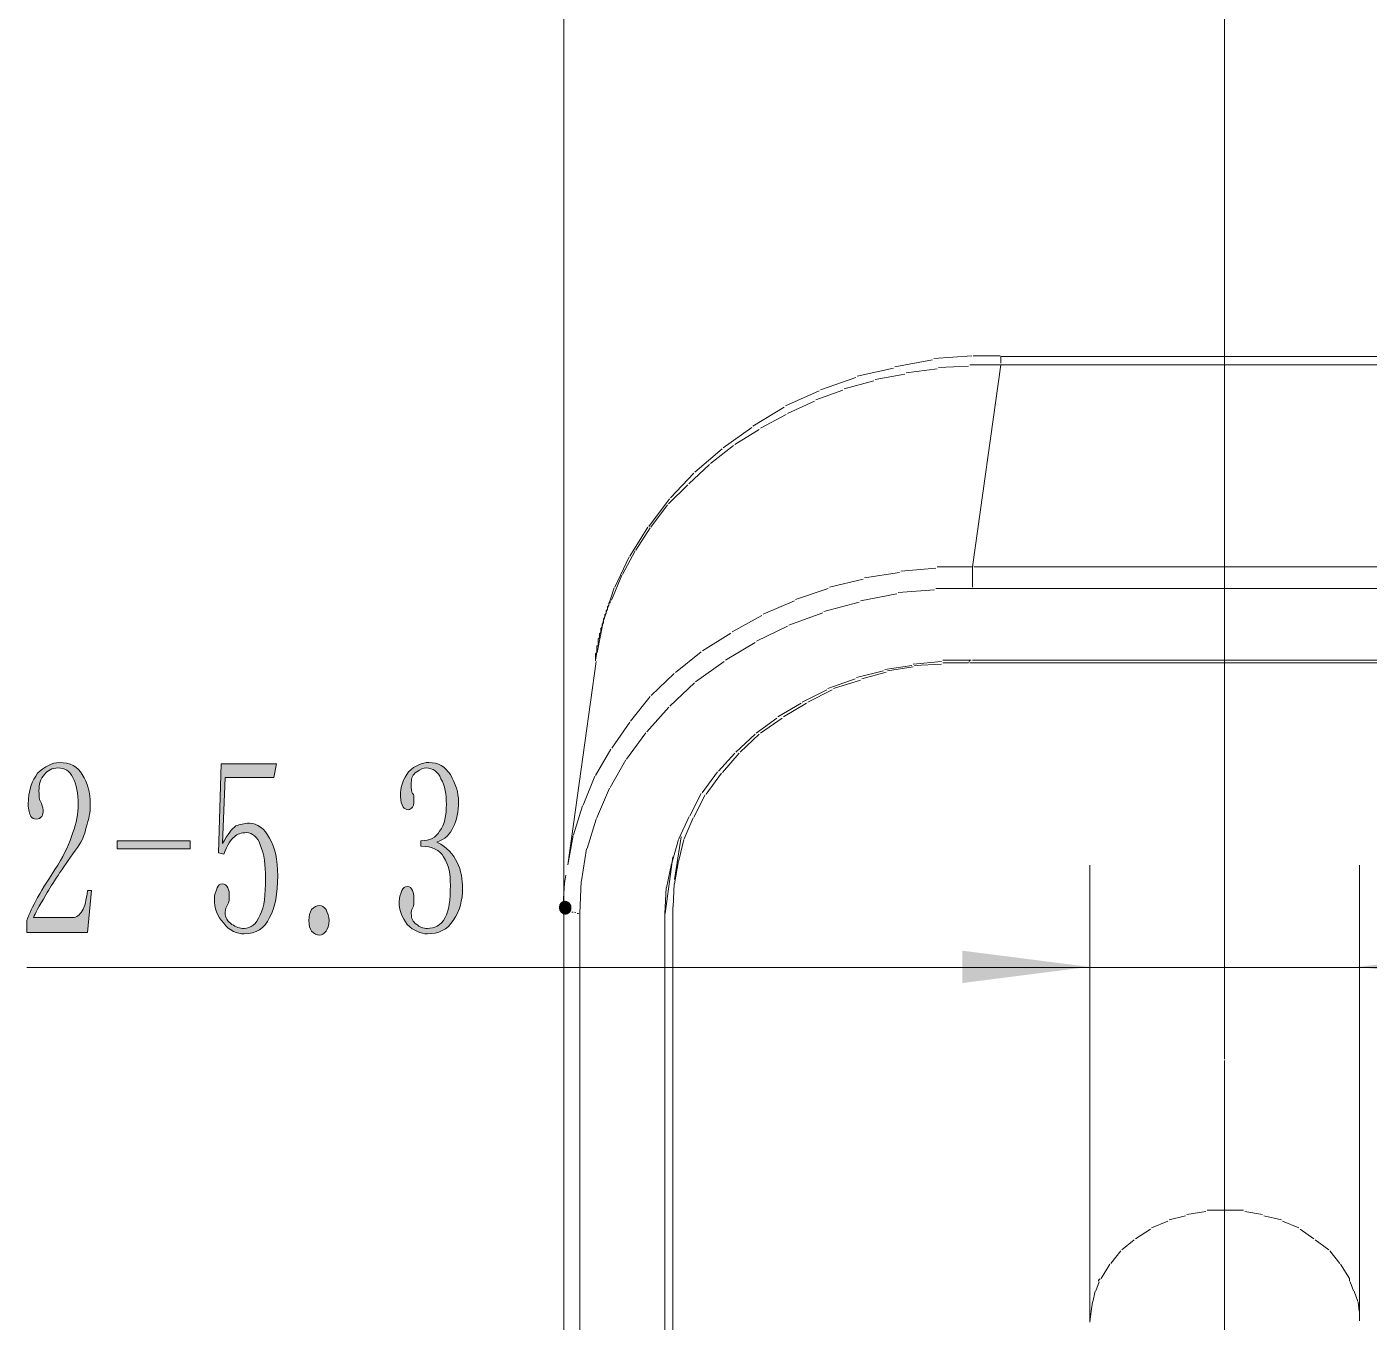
# Model space of a CAD drawing. Header units: millimetres. Extents: x 0 to 297, y 0 to 208.
# Drawn here: x 62.55 to 81.62, y 65.11 to 83.51 of the extents above; entities that cross this region are included whole.
import ezdxf

# ---------------------------------------------------------------- set-up
doc = ezdxf.new("R2010")
doc.units = ezdxf.units.MM

msp = doc.modelspace()

# ---------------------------------------------------------------- hatches: boundary and pattern name
h = msp.add_hatch(color=7)
h.dxf.hatch_style = 2
h.paths.add_polyline_path([(75.415775, 78.866064), (75.415775, 78.693556)])
h = msp.add_hatch(color=7)
h.dxf.hatch_style = 2
h.paths.add_polyline_path([(75.971753, 78.923567), (75.971753, 78.751058)])
h = msp.add_hatch(color=7)
h.dxf.hatch_style = 2
h.paths.add_polyline_path([(74.323575, 78.617003), (74.323575, 78.444494)])
h = msp.add_hatch(color=7)
h.dxf.hatch_style = 2
h.paths.add_polyline_path([(74.86015, 78.751058), (74.86015, 78.57855)])
h = msp.add_hatch(color=7)
h.dxf.hatch_style = 2
h.paths.add_polyline_path([(73.80605, 78.425444), (73.80605, 78.252936)])
h = msp.add_hatch(color=7)
h.dxf.hatch_style = 2
h.paths.add_polyline_path([(73.307575, 78.195433), (73.307575, 78.022925)])
h = msp.add_hatch(color=7)
h.dxf.hatch_style = 2
h.paths.add_polyline_path([(72.847553, 77.907919), (72.847553, 77.735411)])
h = msp.add_hatch(color=7)
h.dxf.hatch_style = 2
h.paths.add_polyline_path([(72.425983, 77.601356), (72.425983, 77.428847)])
h = msp.add_hatch(color=7)
h.dxf.hatch_style = 2
h.paths.add_polyline_path([(72.023464, 77.256339), (72.023464, 77.083831)])
h = msp.add_hatch(color=7)
h.dxf.hatch_style = 2
h.paths.add_polyline_path([(71.678447, 76.892272), (71.678447, 76.719764)])
h = msp.add_hatch(color=7)
h.dxf.hatch_style = 2
h.paths.add_polyline_path([(71.371883, 76.489753), (71.371883, 76.317244)])
h = msp.add_hatch(color=7)
h.dxf.hatch_style = 2
h.paths.add_polyline_path([(71.103772, 76.068183), (71.103772, 75.895675)])
h = msp.add_hatch(color=7)
h.dxf.hatch_style = 2
h.paths.add_polyline_path([(70.892811, 75.627211), (70.892811, 75.454703)])
h = msp.add_hatch(color=7)
h.dxf.hatch_style = 2
h.paths.add_polyline_path([(70.739353, 75.167189), (70.739353, 74.994681)])
h = msp.add_hatch(color=7)
h.dxf.hatch_style = 2
h.paths.add_polyline_path([(70.64375, 74.707167), (70.64375, 74.534658)])
h = msp.add_hatch(color=7)
edge = h.paths.add_edge_path(flags=0)
edge.add_spline(control_points=[(63.274575, 72.465088), (63.274575, 72.618193), (63.255525, 72.752249), (63.198022, 72.848204), (63.159569, 72.94416), (63.083017, 72.98226), (62.987061, 72.98226), (62.910508, 72.98226), (62.833603, 72.94416), (62.795503, 72.886657), (62.738, 72.829154), (62.718597, 72.752249), (62.718597, 72.656646), (62.718597, 72.599143), (62.718597, 72.54164), (62.738, 72.503188), (62.75705, 72.465088), (62.7761, 72.426635), (62.7761, 72.388182), (62.7761, 72.350082), (62.7761, 72.311629), (62.75705, 72.292579), (62.738, 72.273176), (62.718597, 72.254126), (62.680497, 72.254126), (62.642044, 72.254126), (62.622994, 72.273176), (62.603592, 72.292579), (62.584542, 72.330679), (62.565492, 72.388182), (62.565492, 72.465088), (62.565492, 72.656646), (62.622994, 72.809751), (62.699547, 72.905707), (62.795503, 73.001663), (62.910508, 73.059165), (63.006111, 73.059165), (63.159569, 73.059165), (63.274575, 73.001663), (63.332078, 72.886657), (63.408631, 72.771651), (63.447083, 72.637243), (63.447083, 72.465088), (63.447083, 72.350082), (63.427681, 72.254126), (63.389581, 72.139121), (63.370531, 72.024115), (63.313028, 71.90911), (63.236122, 71.813154), (63.044564, 71.545043), (62.910508, 71.334082), (62.814553, 71.180976), (62.718597, 71.008468), (62.661094, 70.912513), (62.642044, 70.85501), (62.642044, 70.85501), (63.198022, 70.85501), (63.198022, 70.85501), (63.255525, 70.85501), (63.293625, 70.893463), (63.332078, 70.950965), (63.370531, 71.008468), (63.389581, 71.104071), (63.408631, 71.238479), (63.408631, 71.238479), (63.466133, 71.238479), (63.466133, 71.238479), (63.466133, 71.238479), (63.408631, 70.644049), (63.408631, 70.644049), (63.408631, 70.644049), (62.546089, 70.644049), (62.546089, 70.644049), (62.546089, 70.644049), (62.546089, 70.816557), (62.546089, 70.816557), (62.584542, 70.912513), (62.622994, 71.008468), (62.699547, 71.142524), (62.7761, 71.276579), (62.872056, 71.430038), (62.987061, 71.602546), (63.083017, 71.775054), (63.159569, 71.90911), (63.198022, 72.062568), (63.255525, 72.196624), (63.274575, 72.330679), (63.274575, 72.465088), (63.274575, 72.465088), (63.274575, 72.465088), (63.274575, 72.465088), (63.274575, 72.465088), (63.274575, 72.465088), (63.274575, 72.465088)], knot_values=[0, 0, 0, 0, 1, 1, 1, 2, 2, 2, 3, 3, 3, 4, 4, 4, 5, 5, 5, 6, 6, 6, 7, 7, 7, 8, 8, 8, 9, 9, 9, 10, 10, 10, 11, 11, 11, 12, 12, 12, 13, 13, 13, 14, 14, 14, 15, 15, 15, 16, 16, 16, 17, 17, 17, 18, 18, 18, 19, 19, 19, 20, 20, 20, 21, 21, 21, 22, 22, 22, 23, 23, 23, 24, 24, 24, 25, 25, 25, 26, 26, 26, 27, 27, 27, 28, 28, 28, 29, 29, 29, 30, 30, 30, 31, 31, 31, 31], degree=3, periodic=1)
h = msp.add_hatch(color=7)
edge = h.paths.add_edge_path(flags=0)
edge.add_spline(control_points=[(68.736633, 71.276579), (68.736633, 71.104071), (68.698181, 70.950965), (68.602578, 70.816557), (68.526025, 70.682501), (68.391617, 70.624999), (68.238511, 70.624999), (68.142556, 70.624999), (68.0466, 70.663451), (67.950997, 70.759054), (67.874092, 70.85501), (67.835992, 70.970015), (67.835992, 71.085021), (67.835992, 71.142524), (67.855042, 71.180976), (67.874092, 71.238479), (67.893494, 71.276579), (67.912544, 71.295982), (67.950997, 71.295982), (67.989097, 71.295982), (68.0085, 71.276579), (68.02755, 71.238479), (68.0466, 71.180976), (68.0466, 71.142524), (68.0466, 71.123474), (68.0466, 71.065971), (68.0466, 71.027518), (68.02755, 70.989065), (68.0085, 70.970015), (68.0085, 70.931563), (68.0085, 70.912513), (68.0085, 70.83596), (68.02755, 70.797507), (68.085053, 70.759054), (68.123506, 70.720954), (68.181008, 70.701551), (68.238511, 70.701551), (68.334114, 70.701551), (68.430069, 70.740004), (68.487572, 70.85501), (68.545075, 70.950965), (68.564125, 71.104071), (68.564125, 71.315032), (68.564125, 71.468138), (68.545075, 71.602546), (68.468522, 71.717551), (68.411019, 71.813154), (68.315064, 71.870657), (68.142556, 71.870657), (68.142556, 71.870657), (68.142556, 71.947563), (68.142556, 71.947563), (68.276611, 71.947563), (68.353517, 71.985663), (68.411019, 72.081618), (68.487572, 72.177574), (68.506622, 72.311629), (68.506622, 72.465088), (68.506622, 72.599143), (68.487572, 72.733199), (68.430069, 72.829154), (68.391617, 72.924757), (68.315064, 72.98226), (68.219108, 72.98226), (68.181008, 72.98226), (68.142556, 72.96321), (68.085053, 72.924757), (68.02755, 72.886657), (68.0085, 72.848204), (68.0085, 72.771651), (68.0085, 72.675696), (68.0085, 72.637243), (68.02755, 72.618193), (68.0466, 72.599143), (68.0466, 72.57974), (68.0466, 72.54164), (68.0466, 72.503188), (68.0466, 72.465088), (68.02755, 72.426635), (68.0085, 72.407585), (67.989097, 72.388182), (67.970047, 72.388182), (67.931594, 72.388182), (67.912544, 72.407585), (67.893494, 72.426635), (67.874092, 72.465088), (67.855042, 72.503188), (67.855042, 72.57974), (67.855042, 72.714149), (67.893494, 72.829154), (67.970047, 72.924757), (68.066003, 73.020713), (68.161606, 73.059165), (68.257561, 73.059165), (68.391617, 73.059165), (68.487572, 73.001663), (68.564125, 72.886657), (68.641031, 72.752249), (68.679131, 72.637243), (68.679131, 72.503188), (68.679131, 72.369132), (68.660081, 72.235076), (68.602578, 72.139121), (68.564125, 72.043165), (68.487572, 71.966613), (68.372567, 71.92816), (68.526025, 71.851607), (68.602578, 71.755651), (68.660081, 71.640646), (68.717583, 71.52564), (68.736633, 71.391585), (68.736633, 71.276579), (68.736633, 71.276579), (68.736633, 71.276579), (68.736633, 71.276579), (68.736633, 71.276579), (68.736633, 71.276579), (68.736633, 71.276579)], knot_values=[0, 0, 0, 0, 1, 1, 1, 2, 2, 2, 3, 3, 3, 4, 4, 4, 5, 5, 5, 6, 6, 6, 7, 7, 7, 8, 8, 8, 9, 9, 9, 10, 10, 10, 11, 11, 11, 12, 12, 12, 13, 13, 13, 14, 14, 14, 15, 15, 15, 16, 16, 16, 17, 17, 17, 18, 18, 18, 19, 19, 19, 20, 20, 20, 21, 21, 21, 22, 22, 22, 23, 23, 23, 24, 24, 24, 25, 25, 25, 26, 26, 26, 27, 27, 27, 28, 28, 28, 29, 29, 29, 30, 30, 30, 31, 31, 31, 32, 32, 32, 33, 33, 33, 34, 34, 34, 35, 35, 35, 36, 36, 36, 37, 37, 37, 38, 38, 38, 39, 39, 39, 39], degree=3, periodic=1)
h = msp.add_hatch(color=7)
edge = h.paths.add_edge_path(flags=0)
edge.add_spline(control_points=[(65.708389, 72.196624), (65.823394, 72.196624), (65.91935, 72.120071), (65.995903, 71.985663), (66.072808, 71.851607), (66.110908, 71.679099), (66.110908, 71.449088), (66.110908, 71.200026), (66.072808, 70.989065), (65.995903, 70.85501), (65.91935, 70.701551), (65.804344, 70.624999), (65.631836, 70.624999), (65.535881, 70.624999), (65.421228, 70.663451), (65.344322, 70.778457), (65.248719, 70.87406), (65.210267, 70.989065), (65.210267, 71.123474), (65.210267, 71.180976), (65.229317, 71.219076), (65.248719, 71.276579), (65.267769, 71.315032), (65.286819, 71.334082), (65.325272, 71.334082), (65.363725, 71.334082), (65.382775, 71.315032), (65.401825, 71.276579), (65.421228, 71.238479), (65.421228, 71.200026), (65.421228, 71.180976), (65.421228, 71.123474), (65.421228, 71.065971), (65.401825, 71.046568), (65.382775, 71.008468), (65.363725, 70.970015), (65.363725, 70.931563), (65.363725, 70.85501), (65.401825, 70.797507), (65.459328, 70.759054), (65.516831, 70.720954), (65.574333, 70.701551), (65.631836, 70.701551), (65.727792, 70.701551), (65.804344, 70.759054), (65.861847, 70.893463), (65.91935, 71.008468), (65.9384, 71.180976), (65.9384, 71.410988), (65.9384, 71.602546), (65.91935, 71.755651), (65.861847, 71.89006), (65.823394, 72.005065), (65.746842, 72.062568), (65.670289, 72.062568), (65.593383, 72.062568), (65.535881, 72.043165), (65.497781, 72.005065), (65.440278, 71.966613), (65.401825, 71.89006), (65.344322, 71.755651), (65.344322, 71.755651), (65.267769, 71.775054), (65.267769, 71.775054), (65.267769, 71.775054), (65.306222, 73.039763), (65.306222, 73.039763), (65.306222, 73.039763), (66.091858, 73.039763), (66.091858, 73.039763), (66.091858, 73.039763), (66.053406, 72.848204), (66.053406, 72.848204), (66.053406, 72.848204), (65.363725, 72.848204), (65.363725, 72.848204), (65.363725, 72.848204), (65.325272, 71.90911), (65.325272, 71.90911), (65.401825, 72.043165), (65.459328, 72.120071), (65.516831, 72.158171), (65.574333, 72.177574), (65.631836, 72.196624), (65.708389, 72.196624), (65.708389, 72.196624), (65.708389, 72.196624), (65.708389, 72.196624), (65.708389, 72.196624), (65.708389, 72.196624), (65.708389, 72.196624)], knot_values=[0, 0, 0, 0, 1, 1, 1, 2, 2, 2, 3, 3, 3, 4, 4, 4, 5, 5, 5, 6, 6, 6, 7, 7, 7, 8, 8, 8, 9, 9, 9, 10, 10, 10, 11, 11, 11, 12, 12, 12, 13, 13, 13, 14, 14, 14, 15, 15, 15, 16, 16, 16, 17, 17, 17, 18, 18, 18, 19, 19, 19, 20, 20, 20, 21, 21, 21, 22, 22, 22, 23, 23, 23, 24, 24, 24, 25, 25, 25, 26, 26, 26, 27, 27, 27, 28, 28, 28, 29, 29, 29, 30, 30, 30, 30], degree=3, periodic=1)
h = msp.add_hatch(color=7)
h.dxf.hatch_style = 2
h.paths.add_polyline_path([(63.8302, 71.832557), (63.8302, 71.947563), (64.86525, 71.947563), (64.86525, 71.832557)])
h = msp.add_hatch(color=7)
h.dxf.hatch_style = 2
h.paths.add_polyline_path([(70.183728, 71.429861), (70.183728, 71.257353)])
h = msp.add_hatch(color=7)
edge = h.paths.add_edge_path(flags=0)
edge.add_spline(control_points=[(66.704986, 70.605949), (66.666886, 70.605949), (66.628433, 70.624999), (66.590333, 70.663451), (66.570931, 70.701551), (66.551881, 70.740004), (66.551881, 70.816557), (66.551881, 70.87406), (66.570931, 70.931563), (66.590333, 70.970015), (66.628433, 71.008468), (66.666886, 71.027518), (66.704986, 71.027518), (66.743439, 71.027518), (66.762489, 71.008468), (66.800942, 70.970015), (66.819992, 70.912513), (66.839394, 70.87406), (66.839394, 70.816557), (66.839394, 70.740004), (66.819992, 70.701551), (66.800942, 70.663451), (66.762489, 70.624999), (66.743439, 70.605949), (66.704986, 70.605949), (66.704986, 70.605949), (66.704986, 70.605949), (66.704986, 70.605949), (66.704986, 70.605949), (66.704986, 70.605949), (66.704986, 70.605949)], knot_values=[0, 0, 0, 0, 1, 1, 1, 2, 2, 2, 3, 3, 3, 4, 4, 4, 5, 5, 5, 6, 6, 6, 7, 7, 7, 8, 8, 8, 9, 9, 9, 10, 10, 10, 10], degree=3, periodic=1)
h = msp.add_hatch(color=7)
edge = h.paths.add_edge_path(flags=0)
edge.add_spline(control_points=[(70.254244, 71.069459), (70.220699, 71.103004), (70.165807, 71.103004), (70.132262, 71.069459), (70.098717, 71.035914), (70.098717, 70.981022), (70.132262, 70.947477), (70.132262, 70.947477), (70.137906, 70.941833), (70.137906, 70.941833), (70.171451, 70.908288), (70.226343, 70.908288), (70.259888, 70.941833), (70.293433, 70.975378), (70.293433, 71.03027), (70.259888, 71.063815), (70.259888, 71.063815), (70.254244, 71.069459), (70.254244, 71.069459)], knot_values=[0, 0, 0, 0, 1, 1, 1, 2, 2, 2, 3, 3, 3, 4, 4, 4, 5, 5, 5, 6, 6, 6, 6], degree=3, periodic=1)
h = msp.add_hatch(color=7)
edge = h.paths.add_edge_path(flags=0)
edge.add_spline(control_points=[(70.254244, 71.050056), (70.220699, 71.083601), (70.165807, 71.083601), (70.132262, 71.050056), (70.098717, 71.016511), (70.098717, 70.961619), (70.132262, 70.928074), (70.132262, 70.928074), (70.137906, 70.92243), (70.137906, 70.92243), (70.171451, 70.888885), (70.226343, 70.888885), (70.259888, 70.92243), (70.293433, 70.955975), (70.293433, 71.010867), (70.259888, 71.044412), (70.259888, 71.044412), (70.254244, 71.050056), (70.254244, 71.050056)], knot_values=[0, 0, 0, 0, 1, 1, 1, 2, 2, 2, 3, 3, 3, 4, 4, 4, 5, 5, 5, 6, 6, 6, 6], degree=3, periodic=1)
h = msp.add_hatch(color=7)
h.dxf.hatch_style = 2
h.paths.add_polyline_path([(77.638981, 70.155451), (75.837344, 70.385463), (75.837344, 69.92544)])
h = msp.add_hatch(color=7)
h.dxf.hatch_style = 2
h.paths.add_polyline_path([(81.472264, 70.155451), (83.29295, 70.385463), (83.29295, 69.92544)])

# ---------------------------------------------------------------- linework, layer by layer
at = {"color": 7, "lineweight": 15}
for points in [[(70.174203, 103.455557), (70.174203, 71.065971)], [(79.565147, 94.907751), (79.565147, 68.842765)], [(75.415775, 78.77981), (74.878847, 78.683854)], [(75.971753, 78.837313), (75.434825, 78.79886)], [(76.374272, 78.837313), (75.990803, 78.837313)], [(76.383797, 78.827788), (76.383797, 78.732185)], [(76.383797, 78.827788), (83.935006, 78.827788)], [(74.86015, 78.664804), (74.341919, 78.549446)], [(75.482803, 78.655279), (75.041831, 78.597424)], [(75.923775, 78.693732), (75.501853, 78.674329)], [(76.383797, 78.712782), (75.942825, 78.712782)], [(76.383797, 78.712782), (75.983747, 75.840818)], [(76.383797, 78.712782), (83.935006, 78.712782)], [(74.323575, 78.530749), (73.824042, 78.357182)], [(74.582161, 78.482771), (74.159533, 78.36706)], [(75.022781, 78.578726), (74.600858, 78.501468)], [(73.80605, 78.33919), (73.325214, 78.126465)], [(74.141189, 78.348715), (73.756661, 78.213249)], [(73.307575, 78.109179), (72.863781, 77.837893)], [(73.739022, 78.195257), (73.353789, 78.020985)], [(72.847553, 77.821665), (72.441506, 77.530624)], [(73.336503, 78.003699), (72.969967, 77.809671)], [(72.953033, 77.792738), (72.605194, 77.579307)], [(72.425983, 77.515101), (72.038281, 77.184549)], [(72.588967, 77.563079), (72.259119, 77.309785)], [(72.24395, 77.294615), (71.951144, 77.021213)], [(72.023464, 77.170085), (71.691853, 76.819071)], [(71.937386, 77.007101), (71.663278, 76.733346)], [(71.678447, 76.806018), (71.383525, 76.41514)], [(71.649872, 76.719588), (71.412453, 76.405615)], [(71.371883, 76.403499), (71.114003, 75.99216)], [(71.400811, 76.393974), (71.200433, 76.07859)], [(71.103772, 75.981929), (70.900925, 75.549071)], [(71.18985, 76.068007), (71.007464, 75.732515)], [(70.998292, 75.72299), (70.852242, 75.366332)], [(74.946228, 75.761443), (74.447753, 75.684538)], [(75.463753, 75.818946), (74.965278, 75.780493)], [(75.981278, 75.837996), (75.482803, 75.837996)], [(75.981278, 75.837996), (75.981278, 75.550482)], [(98.462394, 75.837996), (76.000328, 75.837996)], [(70.892811, 75.540957), (70.745703, 75.086932)], [(73.930581, 75.531432), (73.4695, 75.376915)], [(74.428703, 75.665488), (73.948925, 75.549776)], [(75.981278, 75.531432), (75.463753, 75.531432)], [(75.981278, 75.531432), (98.442992, 75.531432)], [(70.835308, 75.368449), (70.835308, 75.349399), (70.835308, 75.329996), (70.816258, 75.329996), (70.816258, 75.310946), (70.816258, 75.291896)], [(73.451508, 75.358924), (73.008772, 75.165601)], [(74.3712, 75.339874), (73.872372, 75.20476)], [(74.908128, 75.454879), (74.389897, 75.358571)], [(75.444703, 75.512382), (74.927178, 75.473929)], [(70.816258, 75.291896), (70.796856, 75.272493), (70.796856, 75.234393), (70.777806, 75.21499), (70.777806, 75.17689), (70.758756, 75.157488), (70.758756, 75.138438), (70.739353, 75.099985), (70.739353, 75.080935), (70.739353, 75.042835), (70.720303, 75.023432), (70.720303, 74.985332), (70.701253, 74.965929)], [(72.991486, 75.147963), (72.567447, 74.915482)], [(73.854028, 75.186415), (73.373544, 75.012496)], [(70.739353, 75.080935), (70.647631, 74.624793)], [(70.701253, 74.965929), (70.701253, 74.946879), (70.701253, 74.927829), (70.701253, 74.908426), (70.68185, 74.889376), (70.68185, 74.870326), (70.68185, 74.850924), (70.68185, 74.831874), (70.6628, 74.812824), (70.6628, 74.793421), (70.6628, 74.774371), (70.6628, 74.735918), (70.6628, 74.716868)], [(73.355553, 74.994857), (72.912817, 74.781779)], [(72.550514, 74.898901), (72.145172, 74.646665)], [(72.895531, 74.764846), (72.471139, 74.512963)], [(70.6628, 74.716868), (70.64375, 74.716868), (70.64375, 74.697818), (70.64375, 74.678415), (70.64375, 74.659365), (70.64375, 74.640315), (70.64375, 74.620913), (70.624347, 74.601863), (70.624347, 74.582813), (70.624347, 74.56341), (70.624347, 74.54436), (70.624347, 74.52531)], [(70.64375, 74.620913), (70.627522, 74.509082)], [(72.128944, 74.63079), (71.760644, 74.339043)], [(70.634225, 74.496382), (70.234175, 71.605015)], [(70.624347, 74.52531), (70.624347, 74.505907)], [(72.454911, 74.496382), (72.048511, 74.20534)], [(75.118736, 74.438879), (74.735267, 74.381024)], [(75.137786, 74.419829), (74.773367, 74.361974)], [(75.540306, 74.496382), (75.137786, 74.457929)], [(75.540306, 74.458282), (75.157189, 74.438879)], [(75.962228, 74.515785), (75.559708, 74.515432)], [(75.923775, 74.477332), (75.559708, 74.477332)], [(75.942825, 74.515785), (75.932242, 74.485799)], [(98.519897, 74.477332), (75.942825, 74.477332)], [(98.462394, 74.515785), (75.981278, 74.515785)], [(71.745828, 74.323874), (71.414569, 74.012018)], [(74.313697, 74.247321), (73.929169, 74.111854)], [(74.390603, 74.228271), (74.006075, 74.112207)], [(74.716217, 74.362326), (74.332394, 74.265665)], [(74.754669, 74.343276), (74.408947, 74.246263)], [(72.032989, 74.189818), (71.683033, 73.858913)], [(73.911178, 74.093863), (73.564044, 73.919238)], [(73.988083, 74.093863), (73.64095, 73.919238)], [(71.400811, 73.99826), (71.124939, 73.645835)], [(71.668922, 73.844801), (71.356008, 73.493435)], [(73.547111, 73.902304), (73.218675, 73.707924)], [(73.624017, 73.902304), (73.295228, 73.707924)], [(71.113297, 73.63384), (70.855769, 73.26166)], [(73.202094, 73.691343), (72.911053, 73.476854)], [(73.279, 73.691343), (72.968908, 73.477207)], [(71.343308, 73.480735), (71.067083, 73.108907)], [(72.895531, 73.461685), (72.622128, 73.207332)], [(72.953033, 73.461685), (72.679631, 73.207332)], [(70.844833, 73.250724), (70.6247, 72.877132)], [(71.055794, 73.097265), (70.835308, 72.704271)], [(72.608017, 73.193221), (72.372008, 72.93781)], [(72.665519, 73.193221), (72.429158, 72.918407)], [(70.614822, 72.867254), (70.449722, 72.453093)], [(72.358956, 72.924757), (72.140586, 72.629835)], [(72.416458, 72.905707), (72.198089, 72.610432)], [(70.825783, 72.694746), (70.641633, 72.261888)], [(72.128944, 72.618193), (71.965608, 72.301399)], [(72.186447, 72.599143), (72.023111, 72.282349)], [(70.442314, 72.445685), (70.313903, 72.02976)], [(71.956436, 72.292579), (71.811444, 71.974726)], [(70.634225, 72.254126), (70.505814, 71.838201)], [(72.013939, 72.273176), (71.887644, 71.974374)], [(70.308258, 72.024115), (70.234881, 71.605721)], [(71.803331, 71.966613), (71.712314, 71.626888)], [(71.841431, 72.005065), (71.74865, 71.39476)], [(71.879883, 71.966613), (71.807917, 71.664635)], [(70.499817, 71.832557), (70.426439, 71.37571)], [(71.726425, 71.717551), (71.614242, 70.915335)], [(71.707375, 71.621596), (71.634703, 71.280813)], [(71.803331, 71.660049), (71.749003, 71.33761)], [(77.648506, 71.602546), (77.648506, 65.124488)], [(81.481789, 71.602546), (81.481789, 65.124488)], [(70.183728, 71.343607), (70.165736, 71.057504)], [(70.202778, 71.458613), (70.186903, 71.346782)], [(70.423264, 71.372535), (70.404919, 70.913218)], [(71.745828, 71.334082), (71.727483, 71.009526)], [(71.630822, 71.276579), (71.612478, 70.913571)], [(70.174203, 71.046568), (70.174203, 56.001654)], [(70.174203, 71.046568), (70.184786, 71.016935)], [(70.212303, 70.970015), (70.233469, 70.967899)], [(70.250756, 70.950965), (70.271922, 70.948849)], [(71.726425, 71.008468), (71.726425, 55.886649)], [(70.289208, 70.931563), (70.308258, 70.931563)], [(70.327308, 70.931563), (70.348475, 70.929799)], [(70.365761, 70.912513), (70.384811, 70.912513)], [(70.404214, 70.912513), (70.404214, 55.886649)], [(71.611419, 70.912513), (71.611419, 55.886649)], [(62.546089, 70.145926), (85.813194, 70.145926)], [(79.565147, 68.823363), (79.565147, 64.261946)], [(79.009522, 66.61956), (78.778453, 66.560999)], [(79.296683, 66.677063), (79.028219, 66.638257)], [(79.565147, 66.696113), (79.316086, 66.696113)], [(79.565147, 66.696113), (79.833611, 66.696113)], [(79.852661, 66.677063), (80.102075, 66.638257)], [(80.121125, 66.61956), (80.370892, 66.561351)], [(78.511047, 66.427649), (78.296911, 66.290418)], [(78.760108, 66.542654), (78.528333, 66.445288)], [(80.389236, 66.542654), (80.621011, 66.445288)], [(80.638297, 66.427649), (80.833736, 66.290065)], [(78.281036, 66.274543), (78.104294, 66.136254)], [(80.849258, 66.274543), (81.044697, 66.136607)], [(78.089478, 66.121085), (77.948014, 65.941521)], [(81.060219, 66.121085), (81.201331, 65.941521)], [(77.936019, 65.929526), (77.812194, 65.729149)], [(81.213325, 65.929526), (81.33715, 65.729149)], [(77.782914, 65.680465), (77.732819, 65.553818)], [(77.792439, 65.72809), (77.792439, 65.70904), (77.773036, 65.70904), (77.773036, 65.68999)], [(81.337856, 65.68999), (81.337856, 65.70904), (81.337856, 65.72809)], [(81.347381, 65.680465), (81.397475, 65.553818)], [(77.725411, 65.546057), (77.691544, 65.397538)], [(81.404883, 65.546057), (81.455683, 65.399654)], [(77.667908, 65.258543), (77.650975, 65.107907)], [(77.686958, 65.392951), (77.670378, 65.261365)], [(81.462386, 65.392951), (81.478967, 65.261365)], [(81.481789, 65.258543), (81.481789, 65.124488)]]:
    msp.add_lwpolyline(points, dxfattribs=at)
at = {"color": 7, "lineweight": 0}
msp.add_lwpolyline([(63.8302, 71.832557), (63.8302, 71.947563), (64.86525, 71.947563), (64.86525, 71.832557)], close=True, dxfattribs=at)
for points, knots in [([(63.274575, 72.465088), (63.274575, 72.618193), (63.255525, 72.752249), (63.198022, 72.848204), (63.159569, 72.94416), (63.083017, 72.98226), (62.987061, 72.98226), (62.910508, 72.98226), (62.833603, 72.94416), (62.795503, 72.886657), (62.738, 72.829154), (62.718597, 72.752249), (62.718597, 72.656646), (62.718597, 72.599143), (62.718597, 72.54164), (62.738, 72.503188), (62.75705, 72.465088), (62.7761, 72.426635), (62.7761, 72.388182), (62.7761, 72.350082), (62.7761, 72.311629), (62.75705, 72.292579), (62.738, 72.273176), (62.718597, 72.254126), (62.680497, 72.254126), (62.642044, 72.254126), (62.622994, 72.273176), (62.603592, 72.292579), (62.584542, 72.330679), (62.565492, 72.388182), (62.565492, 72.465088), (62.565492, 72.656646), (62.622994, 72.809751), (62.699547, 72.905707), (62.795503, 73.001663), (62.910508, 73.059165), (63.006111, 73.059165), (63.159569, 73.059165), (63.274575, 73.001663), (63.332078, 72.886657), (63.408631, 72.771651), (63.447083, 72.637243), (63.447083, 72.465088), (63.447083, 72.350082), (63.427681, 72.254126), (63.389581, 72.139121), (63.370531, 72.024115), (63.313028, 71.90911), (63.236122, 71.813154), (63.044564, 71.545043), (62.910508, 71.334082), (62.814553, 71.180976), (62.718597, 71.008468), (62.661094, 70.912513), (62.642044, 70.85501), (62.642044, 70.85501), (63.198022, 70.85501), (63.198022, 70.85501), (63.255525, 70.85501), (63.293625, 70.893463), (63.332078, 70.950965), (63.370531, 71.008468), (63.389581, 71.104071), (63.408631, 71.238479), (63.408631, 71.238479), (63.466133, 71.238479), (63.466133, 71.238479), (63.466133, 71.238479), (63.408631, 70.644049), (63.408631, 70.644049), (63.408631, 70.644049), (62.546089, 70.644049), (62.546089, 70.644049), (62.546089, 70.644049), (62.546089, 70.816557), (62.546089, 70.816557), (62.584542, 70.912513), (62.622994, 71.008468), (62.699547, 71.142524), (62.7761, 71.276579), (62.872056, 71.430038), (62.987061, 71.602546), (63.083017, 71.775054), (63.159569, 71.90911), (63.198022, 72.062568), (63.255525, 72.196624), (63.274575, 72.330679), (63.274575, 72.465088), (63.274575, 72.465088), (63.274575, 72.465088), (63.274575, 72.465088), (63.274575, 72.465088), (63.274575, 72.465088), (63.274575, 72.465088)], [0, 0, 0, 0, 1, 1, 1, 2, 2, 2, 3, 3, 3, 4, 4, 4, 5, 5, 5, 6, 6, 6, 7, 7, 7, 8, 8, 8, 9, 9, 9, 10, 10, 10, 11, 11, 11, 12, 12, 12, 13, 13, 13, 14, 14, 14, 15, 15, 15, 16, 16, 16, 17, 17, 17, 18, 18, 18, 19, 19, 19, 20, 20, 20, 21, 21, 21, 22, 22, 22, 23, 23, 23, 24, 24, 24, 25, 25, 25, 26, 26, 26, 27, 27, 27, 28, 28, 28, 29, 29, 29, 30, 30, 30, 31, 31, 31, 31]), ([(68.736633, 71.276579), (68.736633, 71.104071), (68.698181, 70.950965), (68.602578, 70.816557), (68.526025, 70.682501), (68.391617, 70.624999), (68.238511, 70.624999), (68.142556, 70.624999), (68.0466, 70.663451), (67.950997, 70.759054), (67.874092, 70.85501), (67.835992, 70.970015), (67.835992, 71.085021), (67.835992, 71.142524), (67.855042, 71.180976), (67.874092, 71.238479), (67.893494, 71.276579), (67.912544, 71.295982), (67.950997, 71.295982), (67.989097, 71.295982), (68.0085, 71.276579), (68.02755, 71.238479), (68.0466, 71.180976), (68.0466, 71.142524), (68.0466, 71.123474), (68.0466, 71.065971), (68.0466, 71.027518), (68.02755, 70.989065), (68.0085, 70.970015), (68.0085, 70.931563), (68.0085, 70.912513), (68.0085, 70.83596), (68.02755, 70.797507), (68.085053, 70.759054), (68.123506, 70.720954), (68.181008, 70.701551), (68.238511, 70.701551), (68.334114, 70.701551), (68.430069, 70.740004), (68.487572, 70.85501), (68.545075, 70.950965), (68.564125, 71.104071), (68.564125, 71.315032), (68.564125, 71.468138), (68.545075, 71.602546), (68.468522, 71.717551), (68.411019, 71.813154), (68.315064, 71.870657), (68.142556, 71.870657), (68.142556, 71.870657), (68.142556, 71.947563), (68.142556, 71.947563), (68.276611, 71.947563), (68.353517, 71.985663), (68.411019, 72.081618), (68.487572, 72.177574), (68.506622, 72.311629), (68.506622, 72.465088), (68.506622, 72.599143), (68.487572, 72.733199), (68.430069, 72.829154), (68.391617, 72.924757), (68.315064, 72.98226), (68.219108, 72.98226), (68.181008, 72.98226), (68.142556, 72.96321), (68.085053, 72.924757), (68.02755, 72.886657), (68.0085, 72.848204), (68.0085, 72.771651), (68.0085, 72.675696), (68.0085, 72.637243), (68.02755, 72.618193), (68.0466, 72.599143), (68.0466, 72.57974), (68.0466, 72.54164), (68.0466, 72.503188), (68.0466, 72.465088), (68.02755, 72.426635), (68.0085, 72.407585), (67.989097, 72.388182), (67.970047, 72.388182), (67.931594, 72.388182), (67.912544, 72.407585), (67.893494, 72.426635), (67.874092, 72.465088), (67.855042, 72.503188), (67.855042, 72.57974), (67.855042, 72.714149), (67.893494, 72.829154), (67.970047, 72.924757), (68.066003, 73.020713), (68.161606, 73.059165), (68.257561, 73.059165), (68.391617, 73.059165), (68.487572, 73.001663), (68.564125, 72.886657), (68.641031, 72.752249), (68.679131, 72.637243), (68.679131, 72.503188), (68.679131, 72.369132), (68.660081, 72.235076), (68.602578, 72.139121), (68.564125, 72.043165), (68.487572, 71.966613), (68.372567, 71.92816), (68.526025, 71.851607), (68.602578, 71.755651), (68.660081, 71.640646), (68.717583, 71.52564), (68.736633, 71.391585), (68.736633, 71.276579), (68.736633, 71.276579), (68.736633, 71.276579), (68.736633, 71.276579), (68.736633, 71.276579), (68.736633, 71.276579), (68.736633, 71.276579)], [0, 0, 0, 0, 1, 1, 1, 2, 2, 2, 3, 3, 3, 4, 4, 4, 5, 5, 5, 6, 6, 6, 7, 7, 7, 8, 8, 8, 9, 9, 9, 10, 10, 10, 11, 11, 11, 12, 12, 12, 13, 13, 13, 14, 14, 14, 15, 15, 15, 16, 16, 16, 17, 17, 17, 18, 18, 18, 19, 19, 19, 20, 20, 20, 21, 21, 21, 22, 22, 22, 23, 23, 23, 24, 24, 24, 25, 25, 25, 26, 26, 26, 27, 27, 27, 28, 28, 28, 29, 29, 29, 30, 30, 30, 31, 31, 31, 32, 32, 32, 33, 33, 33, 34, 34, 34, 35, 35, 35, 36, 36, 36, 37, 37, 37, 38, 38, 38, 39, 39, 39, 39]), ([(65.708389, 72.196624), (65.823394, 72.196624), (65.91935, 72.120071), (65.995903, 71.985663), (66.072808, 71.851607), (66.110908, 71.679099), (66.110908, 71.449088), (66.110908, 71.200026), (66.072808, 70.989065), (65.995903, 70.85501), (65.91935, 70.701551), (65.804344, 70.624999), (65.631836, 70.624999), (65.535881, 70.624999), (65.421228, 70.663451), (65.344322, 70.778457), (65.248719, 70.87406), (65.210267, 70.989065), (65.210267, 71.123474), (65.210267, 71.180976), (65.229317, 71.219076), (65.248719, 71.276579), (65.267769, 71.315032), (65.286819, 71.334082), (65.325272, 71.334082), (65.363725, 71.334082), (65.382775, 71.315032), (65.401825, 71.276579), (65.421228, 71.238479), (65.421228, 71.200026), (65.421228, 71.180976), (65.421228, 71.123474), (65.421228, 71.065971), (65.401825, 71.046568), (65.382775, 71.008468), (65.363725, 70.970015), (65.363725, 70.931563), (65.363725, 70.85501), (65.401825, 70.797507), (65.459328, 70.759054), (65.516831, 70.720954), (65.574333, 70.701551), (65.631836, 70.701551), (65.727792, 70.701551), (65.804344, 70.759054), (65.861847, 70.893463), (65.91935, 71.008468), (65.9384, 71.180976), (65.9384, 71.410988), (65.9384, 71.602546), (65.91935, 71.755651), (65.861847, 71.89006), (65.823394, 72.005065), (65.746842, 72.062568), (65.670289, 72.062568), (65.593383, 72.062568), (65.535881, 72.043165), (65.497781, 72.005065), (65.440278, 71.966613), (65.401825, 71.89006), (65.344322, 71.755651), (65.344322, 71.755651), (65.267769, 71.775054), (65.267769, 71.775054), (65.267769, 71.775054), (65.306222, 73.039763), (65.306222, 73.039763), (65.306222, 73.039763), (66.091858, 73.039763), (66.091858, 73.039763), (66.091858, 73.039763), (66.053406, 72.848204), (66.053406, 72.848204), (66.053406, 72.848204), (65.363725, 72.848204), (65.363725, 72.848204), (65.363725, 72.848204), (65.325272, 71.90911), (65.325272, 71.90911), (65.401825, 72.043165), (65.459328, 72.120071), (65.516831, 72.158171), (65.574333, 72.177574), (65.631836, 72.196624), (65.708389, 72.196624), (65.708389, 72.196624), (65.708389, 72.196624), (65.708389, 72.196624), (65.708389, 72.196624), (65.708389, 72.196624), (65.708389, 72.196624)], [0, 0, 0, 0, 1, 1, 1, 2, 2, 2, 3, 3, 3, 4, 4, 4, 5, 5, 5, 6, 6, 6, 7, 7, 7, 8, 8, 8, 9, 9, 9, 10, 10, 10, 11, 11, 11, 12, 12, 12, 13, 13, 13, 14, 14, 14, 15, 15, 15, 16, 16, 16, 17, 17, 17, 18, 18, 18, 19, 19, 19, 20, 20, 20, 21, 21, 21, 22, 22, 22, 23, 23, 23, 24, 24, 24, 25, 25, 25, 26, 26, 26, 27, 27, 27, 28, 28, 28, 29, 29, 29, 30, 30, 30, 30]), ([(66.704986, 70.605949), (66.666886, 70.605949), (66.628433, 70.624999), (66.590333, 70.663451), (66.570931, 70.701551), (66.551881, 70.740004), (66.551881, 70.816557), (66.551881, 70.87406), (66.570931, 70.931563), (66.590333, 70.970015), (66.628433, 71.008468), (66.666886, 71.027518), (66.704986, 71.027518), (66.743439, 71.027518), (66.762489, 71.008468), (66.800942, 70.970015), (66.819992, 70.912513), (66.839394, 70.87406), (66.839394, 70.816557), (66.839394, 70.740004), (66.819992, 70.701551), (66.800942, 70.663451), (66.762489, 70.624999), (66.743439, 70.605949), (66.704986, 70.605949), (66.704986, 70.605949), (66.704986, 70.605949), (66.704986, 70.605949), (66.704986, 70.605949), (66.704986, 70.605949), (66.704986, 70.605949)], [0, 0, 0, 0, 1, 1, 1, 2, 2, 2, 3, 3, 3, 4, 4, 4, 5, 5, 5, 6, 6, 6, 7, 7, 7, 8, 8, 8, 9, 9, 9, 10, 10, 10, 10])]:
    msp.add_open_spline(points, degree=3, knots=knots, dxfattribs=at)

doc.saveas('drawing.dxf')
